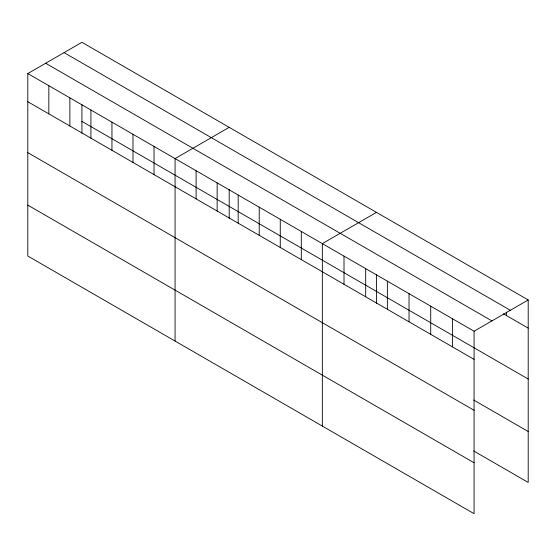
<?xml version="1.0" encoding="UTF-8"?>
<svg xmlns="http://www.w3.org/2000/svg" width="556" height="556" viewBox="0 0 556 556"><rect width="100%" height="100%" fill="white"/><g stroke="black" fill="none" stroke-linecap="round" stroke-linejoin="round"><path stroke-width="0.83" d="M27.8 73.566L474.073 331.216L474.073 513.688L27.8 256.031L27.8 73.566L81.927 42.312L528.2 299.969L528.2 482.434L473.636 450.93M229.197 127.338L175.07 158.592L175.07 341.057M376.468 212.364L322.341 243.618L322.341 426.084M474.073 331.216L528.2 299.969M64.065 52.625L510.338 310.276M503.534 313.876L528.2 328.116M45.661 63.252L491.935 320.902M81.927 121.389L528.2 379.039M27.8 101.72L474.073 359.371M473.636 400.007L528.2 431.512M27.8 152.643L474.073 410.293M27.8 205.108L474.073 462.759M506.523 312.194L506.523 315.606M452.396 318.706L452.396 346.854M430.719 306.189L430.719 334.337M409.042 293.672L409.042 321.827M387.365 281.162L387.365 309.31M376.468 274.462L376.468 303.291M365.688 268.645L365.688 296.8M344.011 256.128L344.011 284.283M301.296 231.47L301.296 259.624M280.259 219.321L280.259 247.476M259.221 207.179L259.221 235.327M238.183 195.031L238.183 223.185M229.197 189.443L229.197 218.265M217.146 182.882L217.146 211.037M196.108 170.734L196.108 198.888M154.033 146.443L154.033 174.598M132.995 134.295L132.995 162.449M111.951 122.153L111.951 150.301M90.913 110.005L90.913 138.159M81.927 104.417L81.927 133.238M69.875 97.856L69.875 126.01M48.838 85.714L48.838 113.862"/></g></svg>
